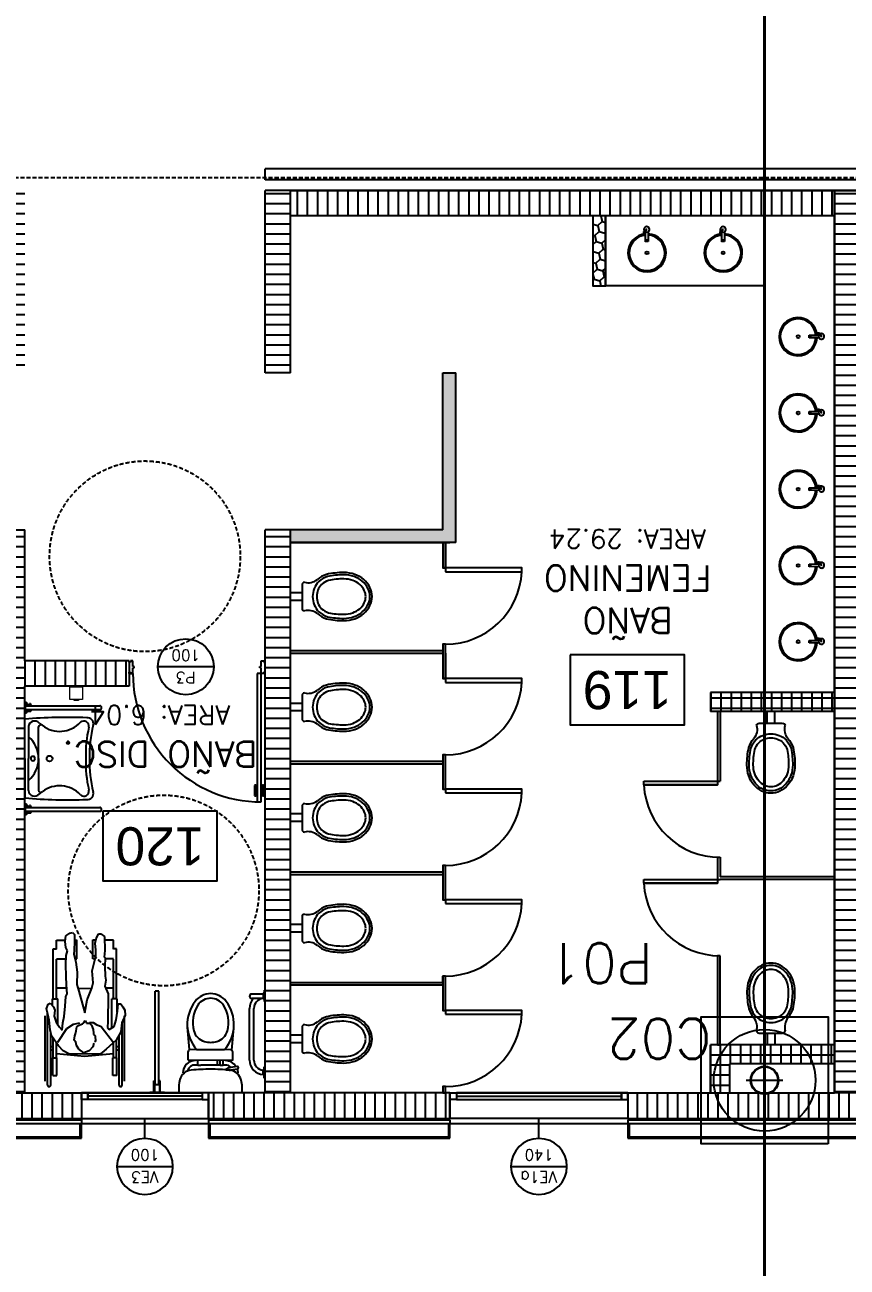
# Model space of a CAD drawing. Header units: millimetres. Extents: x 1478096 to 1808313, y 619971 to 762366.
# Drawn here: x 1551125 to 1557595, y 646098 to 655871 of the extents above; entities that cross this region are included whole.
import ezdxf
from ezdxf.enums import TextEntityAlignment as Align

# ---------------------------------------------------------------- set-up
doc = ezdxf.new("R2010")
doc.units = ezdxf.units.MM
doc.header["$LTSCALE"] = 10
for name, pattern in [('CENTERX2', [4, 2.5, -0.5, 0.5, -0.5]), ('CONTINOUS', [0]), ('HIDDEN2', [4.7625, 3.175, -1.5875])]:
    doc.linetypes.add(name, pattern=pattern)
for name, color, linetype in [('0-superficies', 7, 'Continuous'), ('0_Estructura', 251, 'Continuous'), ('A-HATCH-MAMPOSTERIA', 104, 'Continuous'), ('A_TEXTO', 7, 'Continuous'), ('AR-BAÑOS-ARTEF SANIT', 6, 'Continuous'), ('COSTAN-CAM-EJES', 251, 'CENTERX2'), ('DC-ARQ-0 HIDDEN', 7, 'HIDDEN2'), ('DC-ARQ-0 TEXTOS', 7, 'Continuous'), ('DC-ARQ-CARPINTERIAS', 7, 'Continuous'), ('DC-ARQ-CHAPA', 7, 'Continuous'), ('DC-ARQ-DEFENSA', 164, 'CONTINOUS'), ('DC-ARQ-EQUIP. SANITARIO', 40, 'Continuous'), ('DC-ARQ-MURO BLOQUE', 181, 'Continuous'), ('DC-ARQ-MURO LAD. CERÁMICO', 54, 'Continuous'), ('DC-ARQ-MURO SUPERBOARD', 2, 'Continuous'), ('DC-ARQ-PAINEL DURLOCK', 7, 'Continuous'), ('DC-ARQ-PAINEL KALIKAL', 21, 'Continuous'), ('DC-EQUIPAMIENTO', 8, 'Continuous'), ('TXT CARP VENTANAS', 6, 'Continuous'), ('TXT CARPINTERIAS', 2, 'Continuous')]:
    doc.layers.add(name, color=color, linetype=linetype)
doc.styles.add('ROMANS', font='romans')
doc.styles.add('Romans-100', font='romans')
doc.styles.get("Standard").update_dxf_attribs({"font": 'arial.ttf'})
pattern_1 = [(282.965419, (2668807.066, 1385826.64), (56.2208861, -60.36252), [47.625, -95.25]), (42.965419, (2668807.066, 1385826.64), (24.1650327, 78.8699756), [47.625, -95.25]), (342.965419, (2668807.066, 1385826.64), (80.3859188, 18.5074556), [-95.25, 47.625])]
pattern_2 = [(180, (2668807.07, 1385826.64), (-4e-14, -79.375), [])]
pattern_3 = [(270, (2668807.07, 1385826.64), (79.375, -2e-14), [])]

# ---------------------------------------------------------------- blocks, each defined once
blk = doc.blocks.new('100')
at = {"layer": 'DC-ARQ-CARPINTERIAS'}
for p, q in [((1620.3868, 729.0549), (1619.3868, 729.0549)), ((1619.3868, 729.0549), (1619.3868, 728.8549)), ((1620.3868, 728.8549), (1620.3868, 729.0549)), ((1619.4368, 728.9049), (1619.3868, 728.9049)), ((1619.3868, 728.9049), (1619.3868, 728.8549)), ((1619.4368, 728.9049), (1620.3368, 728.9049)), ((1619.4368, 728.8549), (1619.4368, 728.9049)), ((1619.4368, 728.8549), (1619.4368, 728.9049)), ((1619.4368, 728.8799), (1620.3368, 728.8799)), ((1620.3368, 728.9049), (1620.3368, 728.8549)), ((1620.3368, 728.9049), (1620.3868, 728.9049)), ((1620.3368, 728.8549), (1620.3368, 728.9049)), ((1620.3868, 728.9049), (1620.3868, 728.8549)), ((1619.3868, 728.8549), (1619.4368, 728.8549)), ((1619.3868, 728.8549), (1620.3868, 728.8549)), ((1620.3368, 728.8549), (1619.4368, 728.8549)), ((1620.3868, 728.8549), (1620.3368, 728.8549))]:
    blk.add_line(p, q, dxfattribs=at)
blk = doc.blocks.new('PUERTAS 01')
at = {"layer": 'DC-ARQ-CARPINTERIAS'}
for p, q in [((1639.6351, 694.4161), (1639.6251, 694.4161)), ((1639.6251, 694.3861), (1639.6251, 694.4061)), ((1639.6251, 694.4061), (1639.6351, 694.4061)), ((1639.6701, 694.3861), (1639.6251, 694.3861)), ((1639.6351, 694.4061), (1639.6351, 694.4161)), ((1639.6701, 694.3761), (1639.6701, 694.3861)), ((1639.7251, 694.3861), (1639.6801, 694.3861)), ((1639.6801, 694.3861), (1639.6801, 694.3761)), ((1639.7251, 694.4161), (1639.7151, 694.4161)), ((1639.7151, 694.4161), (1639.7151, 694.4061)), ((1639.7151, 694.4061), (1639.7251, 694.4061)), ((1639.7251, 694.4061), (1639.7251, 694.3861)), ((1639.7251, 694.3861), (1639.7251, 694.3542)), ((1640.7344, 694.3861), (1639.7251, 694.3861)), ((1640.6024, 694.3994), (1640.6024, 694.403)), ((1640.6059, 694.4065), (1640.6839, 694.4065)), ((1640.6839, 694.3959), (1640.6059, 694.3959)), ((1640.6625, 694.3861), (1640.6625, 694.3959)), ((1640.6766, 694.3861), (1640.6766, 694.3959)), ((1640.6874, 694.403), (1640.6874, 694.3994)), ((1640.7344, 694.3542), (1640.7344, 694.3861)), ((1639.6801, 694.3761), (1639.6701, 694.3761)), ((1639.7251, 694.3542), (1640.7344, 694.3542)), ((1640.6024, 694.3409), (1640.6024, 694.3373)), ((1640.6839, 694.3444), (1640.6059, 694.3444)), ((1640.6059, 694.3338), (1640.6839, 694.3338)), ((1640.6625, 694.3542), (1640.6625, 694.3444)), ((1640.6766, 694.3542), (1640.6766, 694.3444)), ((1640.6874, 694.3373), (1640.6874, 694.3409)), ((1639.6701, 693.3761), (1639.6251, 693.3761)), ((1639.6251, 693.3761), (1639.6251, 693.3561)), ((1639.6251, 693.3561), (1639.6351, 693.3561)), ((1639.6351, 693.3461), (1639.6251, 693.3461)), ((1639.6351, 693.3561), (1639.6351, 693.3461)), ((1639.6801, 693.3861), (1639.6701, 693.3861)), ((1639.6701, 693.3861), (1639.6701, 693.3761)), ((1639.6801, 693.3761), (1639.6801, 693.3861)), ((1639.7251, 693.3761), (1639.6801, 693.3761)), ((1639.7151, 693.3461), (1639.7151, 693.3561)), ((1639.7151, 693.3561), (1639.7251, 693.3561)), ((1639.7251, 693.3461), (1639.7151, 693.3461)), ((1639.7251, 693.3561), (1639.7251, 693.3761))]:
    blk.add_line(p, q, dxfattribs=at)
for centre, radius, start, end in [((1639.7251, 694.3861), 1.01, 270, 0), ((1640.6059, 694.403), 0.00354, 90, 180), ((1640.6059, 694.3994), 0.00354, 180, 270), ((1640.6839, 694.403), 0.00354, 0, 90), ((1640.6839, 694.3994), 0.00354, 270, 0), ((1640.6059, 694.3409), 0.00354, 90, 180), ((1640.6059, 694.3373), 0.00354, 180, 270), ((1640.6839, 694.3409), 0.00354, 0, 90), ((1640.6839, 694.3373), 0.00354, 270, 0)]:
    blk.add_arc(centre, radius, start, end, dxfattribs=at)
blk = doc.blocks.new('RE-PLANTABASE(XREF)$0$Inodoro')
for p, q in [((626.1562, 117.8884), (626.3408, 117.8884)), ((626.2185, 117.8884), (626.2185, 117.7966)), ((626.2785, 117.8884), (626.2785, 117.7966))]:
    blk.add_line(p, q)
for points in [[(626.248, 118.4207, 0.114233), (626.1853, 118.4062, 0.103679), (626.1282, 118.3618, 0.091573), (626.091, 118.2967, 0.084524), (626.0772, 118.2158, 0.050698), (626.0903, 118.0871, 0.096685), (626.1295, 118.0185, 0.193549), (626.2485, 117.971, 0.193549), (626.3676, 118.0185, 0.096685), (626.4068, 118.0871, 0.050698), (626.4198, 118.2158, 0.084524), (626.406, 118.2967, 0.091573), (626.3688, 118.3618, 0.103679), (626.3118, 118.4062, 0.114233), (626.2491, 118.4207)], [(626.248, 118.3885, 0.114233), (626.1994, 118.3772, 0.103679), (626.1528, 118.341, 0.091573), (626.1214, 118.2861, 0.084532), (626.1094, 118.2158, 0.049852), (626.1214, 118.0956, 0.091573), (626.1528, 118.0407, 0.190851), (626.2485, 118.0032, 0.190851), (626.3442, 118.0407, 0.091573), (626.3757, 118.0956, 0.049852), (626.3876, 118.2158, 0.084532), (626.3757, 118.2861, 0.091573), (626.3442, 118.341, 0.103679), (626.2976, 118.3772, 0.114233), (626.2491, 118.3885)]]:
    blk.add_lwpolyline(points, format="xyb")
for centre, radius, start, end in [((626.2856, 118.2285), 0.2241, 139.74406, 160.67263), ((626.2627, 118.2479), 0.1939, 116.06723, 139.74406), ((626.248, 118.278), 0.1605, 90, 116.06723), ((626.2491, 118.278), 0.1605, 63.93277, 90), ((626.2344, 118.2479), 0.1939, 40.25594, 63.93277), ((626.2114, 118.2285), 0.2241, 19.32737, 40.25594), ((626.3217, 118.2158), 0.2623, 160.67263, 180), ((626.1753, 118.2158), 0.2623, 0, 19.32737), ((626.6972, 118.2155), 0.6378, 179.97395, 192.35967), ((625.7998, 118.2155), 0.6378, 347.64033, 0.02605), ((626.2856, 118.1532), 0.2241, 199.32737, 220.25594), ((626.2114, 118.1532), 0.2241, 319.74406, 340.67263), ((626.0194, 117.935), 0.1202, 345.84605, 37.60105), ((626.4776, 117.935), 0.1202, 142.39895, 194.15395), ((626.1558, 117.9084), 0.02, 188.04875, 271.25464), ((626.3413, 117.9084), 0.02, 268.74536, 351.95125)]:
    blk.add_arc(centre, radius, start, end)
blk = doc.blocks.new('RE-PLANTABASE(XREF)$0$Bacha de baño 2 pl')
at = {"layer": 'DC-ARQ-EQUIP. SANITARIO'}
for p, q in [((-0.0036, -0.1597), (-0.0243, -0.1758)), ((-0.0243, -0.1883), (0.0039, -0.1612)), ((-0.0243, -0.1758), (-0.0243, -0.1883)), ((-0.0096, -0.256), (-0.0096, -0.1791)), ((0.0107, -0.1791), (0.0107, -0.256)), ((0.0107, -0.2433), (-0.0096, -0.2433)), ((0.0107, -0.256), (-0.0096, -0.256)), ((0.0107, -0.256), (-0.0096, -0.256))]:
    blk.add_line(p, q, dxfattribs=at)
at = {"layer": 'DC-ARQ-EQUIP. SANITARIO', "color": 252}
blk.add_circle((0, -0.3438), 0.0113, dxfattribs=at)
at = {"layer": 'DC-ARQ-EQUIP. SANITARIO'}
for centre, radius, start, end in [((0, -0.3438), 0.15, 93.65459, 85.91977), ((0.0006, -0.1597), 0.0219, 297.52089, 211.24322), ((0.0006, -0.1597), 0.0219, 232.78732, 242.47911), ((0.0006, -0.1597), 0.0219, 242.47911, 297.52089), ((-0.0015, -0.1689), 0.00944, 54.74702, 102.62448), ((0, -0.3438), 0.14, 93.91603, 85.62778)]:
    blk.add_arc(centre, radius, start, end, dxfattribs=at)
blk = doc.blocks.new('discap')
for p, q in [((-0.3125, -0.0938), (-0.3125, -0.6063)), ((-0.2938, -0.0625), (-0.2938, -0.5595)), ((-0.2688, -0.0625), (-0.2688, -0.4531)), ((0.2687, -0.0625), (0.2687, -0.4747)), ((0.2937, -0.0625), (0.2937, -0.6375)), ((0.3125, -0.0938), (0.3125, -0.6063)), ((-0.2522, -0.1387), (-0.2522, -0.2755)), ((-0.2522, -0.1387), (-0.2209, -0.1387)), ((-0.2209, -0.1387), (-0.2209, -0.2755)), ((0.2522, -0.1387), (0.2209, -0.1387)), ((0.2209, -0.1387), (0.2209, -0.2755)), ((0.2522, -0.1387), (0.2522, -0.2755)), ((-0.2522, -0.2755), (-0.2209, -0.2755)), ((-0.2491, -0.2755), (-0.2491, -0.4183)), ((-0.2241, -0.2755), (-0.2241, -0.3946)), ((-0.2241, -0.3082), (0.0027, -0.288)), ((0.0027, -0.288), (0.2241, -0.3082)), ((0.2522, -0.2755), (0.2209, -0.2755)), ((0.2241, -0.2755), (0.2241, -0.3963)), ((0.2491, -0.2755), (0.2491, -0.4317)), ((-0.2688, -0.3375), (-0.2491, -0.3375)), ((-0.2688, -0.3625), (-0.2491, -0.3625)), ((-0.2475, -0.4155), (-0.1686, -0.3451)), ((-0.2241, -0.3848), (-0.2119, -0.3837)), ((-0.1686, -0.3451), (-0.1517, -0.331)), ((-0.1517, -0.331), (-0.1235, -0.3084)), ((-0.1235, -0.3084), (0.1218, -0.3056)), ((-0.0699, -0.393), (-0.0615, -0.362)), ((-0.0615, -0.362), (-0.0333, -0.331)), ((-0.0333, -0.331), (0.009, -0.3169)), ((0.009, -0.3169), (0.0485, -0.3451)), ((0.0485, -0.3451), (0.0654, -0.3733)), ((0.0654, -0.3733), (0.0711, -0.3986)), ((0.1218, -0.3056), (0.1697, -0.331)), ((0.1697, -0.331), (0.2064, -0.3704)), ((0.2064, -0.3704), (0.243, -0.424)), ((0.2157, -0.3841), (0.2241, -0.3848)), ((0.2491, -0.3375), (0.2687, -0.3375)), ((0.2491, -0.3625), (0.2687, -0.3625)), ((-0.2898, -0.5509), (-0.2842, -0.4804)), ((-0.2842, -0.4804), (-0.2475, -0.4155)), ((-0.2241, -0.3946), (-0.1291, -0.5199)), ((-0.084, -0.4043), (-0.0755, -0.4014)), ((-0.0812, -0.4494), (-0.084, -0.4043)), ((-0.0671, -0.4607), (-0.0812, -0.4494)), ((-0.0671, -0.4719), (-0.0671, -0.4607)), ((-0.0643, -0.5001), (-0.0671, -0.4719)), ((0.0739, -0.4663), (0.0682, -0.4888)), ((0.0711, -0.3986), (0.0852, -0.4155)), ((0.0795, -0.4494), (0.0739, -0.4663)), ((0.0852, -0.4155), (0.0795, -0.4494)), ((0.1444, -0.5058), (0.2147, -0.3963)), ((0.243, -0.424), (0.2628, -0.4494)), ((0.2553, -0.4391), (0.2548, -0.4391)), ((0.2553, -0.4391), (0.2553, -0.4398)), ((0.2628, -0.4494), (0.2741, -0.4973)), ((-0.318, -0.6129), (-0.2898, -0.5509)), ((-0.2475, -0.5763), (-0.256, -0.6439)), ((-0.2306, -0.5227), (-0.2475, -0.5763)), ((-0.1911, -0.5001), (-0.2306, -0.5227)), ((-0.2116, -0.5118), (-0.2116, -0.74)), ((-0.177, -0.5142), (-0.1911, -0.5001)), ((-0.1799, -0.5622), (-0.177, -0.5142)), ((-0.1799, -0.6242), (-0.1799, -0.5622)), ((-0.1291, -0.5199), (-0.0981, -0.534)), ((-0.0981, -0.534), (-0.0671, -0.5509)), ((-0.0671, -0.5509), (-0.0361, -0.5509)), ((-0.053, -0.534), (-0.0643, -0.5001)), ((-0.0361, -0.5481), (-0.053, -0.534)), ((-0.0135, -0.5481), (-0.0361, -0.5481)), ((-0.0022, -0.5706), (-0.0135, -0.5481)), ((0.009, -0.5509), (-0.0022, -0.5706)), ((0.0175, -0.5452), (0.009, -0.5509)), ((0.0457, -0.534), (0.0175, -0.5452)), ((0.0429, -0.5481), (0.0908, -0.5396)), ((0.0626, -0.5199), (0.0457, -0.534)), ((0.0682, -0.4888), (0.0626, -0.5199)), ((0.0908, -0.5396), (0.1444, -0.5058)), ((0.1726, -0.5509), (0.1641, -0.6016)), ((0.1782, -0.4945), (0.1726, -0.5509)), ((0.2008, -0.517), (0.1782, -0.4945)), ((0.2261, -0.5565), (0.2008, -0.517)), ((0.2116, -0.5339), (0.2116, -0.74)), ((0.2402, -0.6044), (0.2261, -0.5565)), ((0.2741, -0.4973), (0.2797, -0.5734)), ((0.2797, -0.5734), (0.291, -0.6214)), ((-0.3152, -0.6524), (-0.318, -0.6129)), ((-0.2983, -0.6778), (-0.3152, -0.6524)), ((-0.2842, -0.7003), (-0.2983, -0.6778)), ((-0.256, -0.6439), (-0.2616, -0.7003)), ((-0.2553, -0.6385), (-0.2553, -0.74)), ((-0.1827, -0.7003), (-0.1799, -0.6242)), ((0.0006, -0.6298), (-0.0192, -0.7341)), ((0.0316, -0.7426), (0.0006, -0.6298)), ((0.1556, -0.6834), (0.15, -0.7595)), ((0.1641, -0.6016), (0.1556, -0.6834)), ((0.2374, -0.6524), (0.2402, -0.6044)), ((0.2459, -0.6778), (0.2374, -0.6524)), ((0.2741, -0.7059), (0.2459, -0.6778)), ((0.3023, -0.6608), (0.2882, -0.6975)), ((0.291, -0.6214), (0.3023, -0.6608)), ((-0.2616, -0.7003), (-0.2842, -0.7003)), ((-0.2553, -0.74), (-0.2116, -0.74)), ((-0.2491, -0.74), (-0.2491, -1.1328)), ((-0.2241, -0.74), (-0.2241, -1.0532)), ((-0.1827, -0.7792), (-0.1827, -0.7003)), ((-0.1573, -0.8413), (-0.1827, -0.7792)), ((-0.0192, -0.7341), (-0.0558, -0.8244)), ((0.0485, -0.8018), (0.0316, -0.7426)), ((0.15, -0.7595), (0.1387, -0.7792)), ((0.1387, -0.7792), (0.1444, -0.8497)), ((0.2553, -0.74), (0.2116, -0.74)), ((0.2241, -0.74), (0.2241, -1.0532)), ((0.2491, -0.74), (0.2491, -1.1328)), ((0.2553, -0.6872), (0.2553, -0.74)), ((0.2882, -0.6975), (0.2741, -0.7059)), ((-0.2241, -0.8259), (-0.1645, -0.8237)), ((-0.1658, -0.8864), (-0.1573, -0.8413)), ((-0.0558, -0.8244), (-0.0643, -0.8667)), ((-0.0643, -0.8667), (-0.0586, -0.9597)), ((-0.0539, -0.8196), (-0.0537, -0.8196)), ((-0.0537, -0.8196), (0.0541, -0.822)), ((0.0626, -0.8526), (0.0485, -0.8018)), ((0.0598, -0.9512), (0.0626, -0.8526)), ((0.1423, -0.824), (0.2241, -0.8259)), ((0.1444, -0.8497), (0.1472, -0.9174)), ((-0.1601, -0.9202), (-0.1658, -0.8864)), ((-0.1573, -0.9963), (-0.1601, -0.9202)), ((-0.0586, -0.9597), (-0.0868, -1.0753)), ((0.0711, -1.0302), (0.0598, -0.9512)), ((0.1472, -0.9174), (0.15, -1.0104)), ((-0.2241, -1.0552), (-0.1598, -1.0552)), ((-0.1601, -1.064), (-0.1573, -0.9963)), ((-0.1517, -1.0696), (-0.1601, -1.064)), ((-0.1573, -1.1204), (-0.1517, -1.0696)), ((-0.0819, -1.0552), (-0.0639, -1.0552)), ((-0.0639, -1.0552), (-0.0639, -1.2049)), ((0.0779, -1.0552), (0.0639, -1.0552)), ((0.0639, -1.0552), (0.0639, -1.2049)), ((0.088, -1.0922), (0.0711, -1.0302)), ((0.15, -1.0104), (0.1472, -1.0809)), ((0.2241, -1.0552), (0.1482, -1.0552)), ((-0.2491, -1.1328), (-0.2241, -1.1328)), ((-0.2241, -1.1309), (-0.2241, -1.2031)), ((-0.1545, -1.2304), (-0.1573, -1.1204)), ((-0.0868, -1.0753), (-0.0868, -1.1232)), ((-0.0868, -1.1232), (-0.0812, -1.1796)), ((0.0823, -1.1909), (0.0852, -1.1232)), ((0.0852, -1.1232), (0.088, -1.0922)), ((0.1472, -1.0809), (0.1359, -1.1176)), ((0.1359, -1.1176), (0.15, -1.1458)), ((0.15, -1.1458), (0.1556, -1.1909)), ((0.2241, -1.1309), (0.2241, -1.2031)), ((0.2491, -1.1328), (0.2241, -1.1328)), ((-0.2241, -1.2031), (-0.1552, -1.2031)), ((-0.1263, -1.2529), (-0.1545, -1.2304)), ((-0.1066, -1.2529), (-0.1263, -1.2529)), ((-0.0896, -1.2134), (-0.1066, -1.2529)), ((-0.0812, -1.1796), (-0.0896, -1.2134)), ((-0.0871, -1.2031), (-0.0639, -1.2031)), ((0.0823, -1.2031), (0.0639, -1.2031)), ((0.0823, -1.2473), (0.0823, -1.1909)), ((0.0964, -1.2614), (0.0823, -1.2473)), ((0.119, -1.2586), (0.0964, -1.2614)), ((0.15, -1.236), (0.119, -1.2586)), ((0.1556, -1.1909), (0.15, -1.236)), ((0.2241, -1.2031), (0.1541, -1.2031))]:
    blk.add_line(p, q)
for centre in [(-0.2812, -0.0625), (0.2812, -0.0625)]:
    blk.add_arc(centre, 0.0125, 360, 180)
blk = doc.blocks.new('BB-PM01$0$Baño Jabonera')
at = {"layer": 'AR-BAÑOS-ARTEF SANIT', "lineweight": 0}
for p, q in [((-0.1092, 0.0174), (-0.1047, 0.0174)), ((-0.1092, -0.0079), (-0.1047, -0.0079))]:
    blk.add_line(p, q, dxfattribs=at)
for points in [[(-0.1092, -0.0117), (-0.1133, -0.0117), (-0.1133, 0.0229), (-0.1092, 0.0229)], [(-0.1047, 0.0556), (-0.0047, 0.0556), (-0.0047, -0.0444), (-0.1047, -0.0444)]]:
    blk.add_lwpolyline(points, close=True, dxfattribs=at)
blk = doc.blocks.new('SIMB-CAR')
blk.add_line((-0.5, 0), (0.5, 0))
blk.add_circle((0, 0), 0.5)
at = {"style": 'ROMANS'}
for tag, p in [('TIPO', (0, 0.192)), ('NUMERO', (0, -0.205))]:
    blk.add_attdef(tag, text='', height=0.2, dxfattribs=at).set_placement(p, align=Align.MIDDLE)

msp = doc.modelspace()

# ---------------------------------------------------------------- hatches: boundary and pattern name
at = {"layer": '0_Estructura'}
h = msp.add_hatch(dxfattribs=at)
h.set_pattern_fill('ANSI31', color=256, scale=2, angle=-180, style=0)
h.set_pattern_definition([(225, (3106400.1186, 1183973.862), (4.49012806, -4.49012806), [])])
h.paths.add_polyline_path([(1556835.048, 647568.168, 1), (1557055.048, 647568.168, 1)])
h.paths.add_polyline_path([(1556839.848, 647568.168, 1), (1557050.248, 647568.168, 1)], flags=16)
at = {"layer": 'A-HATCH-MAMPOSTERIA'}
h = msp.add_hatch(dxfattribs=at)
h.set_pattern_fill('ANSI31', color=256, scale=25, angle=495, style=0)
h.set_pattern_definition(pattern_2)
h.paths.add_polyline_path([(1553015.033, 651898.302), (1553215.041, 651898.302), (1553215.041, 647468.193), (1553015.033, 647468.193)])
h.paths.add_polyline_path([(1551125.043, 651898.32), (1550925.043, 651898.32), (1550925.02, 647468.179), (1551125.02, 647468.179)])
h.paths.add_polyline_path([(1553215.027, 653133.22), (1553015.031, 653133.22), (1553015.028, 654568.148), (1553215.027, 654568.148)])
h.paths.add_polyline_path([(1550925.009, 653133.22), (1551125.009, 653133.22), (1551125.006, 654568.138), (1550925.006, 654568.145)])
h = msp.add_hatch(dxfattribs=at)
h.set_pattern_fill('ANSI31', color=256, scale=25, angle=225, style=0)
h.set_pattern_definition(pattern_3)
h.paths.add_polyline_path([(1553215.063, 654568.138), (1557495.033, 654568.138), (1557495.033, 654368.138), (1553215.063, 654368.233)])
h = msp.add_hatch(dxfattribs=at)
h.set_pattern_fill('ANSI31', color=256, scale=25, angle=495, style=0)
h.set_pattern_definition(pattern_2)
h.paths.add_polyline_path([(1557695.033, 647468.138), (1557495.033, 647468.138), (1557495.033, 654568.138), (1557695.033, 654568.138)])
h = msp.add_hatch(dxfattribs=at)
h.set_pattern_fill('HONEY', color=256, scale=15, angle=282.965419, style=0)
h.set_pattern_definition(pattern_1)
h.paths.add_polyline_path([(1555694.033, 654368.138), (1555595.033, 654368.138), (1555595.033, 653818.138), (1555694.033, 653818.138)])
h = msp.add_hatch(dxfattribs=at)
h.set_pattern_fill('HONEY', color=256, scale=15, angle=282.965419, style=0)
h.set_pattern_definition(pattern_1)
h.paths.add_polyline_path([(1549625.008, 651798.32), (1550925.018, 651798.319), (1550925.018, 651898.32), (1549725.008, 651898.32), (1549725.005, 653133.22), (1549625.007, 653133.22)])
h.paths.add_polyline_path([(1553215.033, 651798.302), (1554515.035, 651798.302), (1554515.038, 653133.138), (1554415.038, 653133.138), (1554415.035, 651898.302), (1553215.05, 651898.302)])
h = msp.add_hatch(dxfattribs=at)
h.set_pattern_fill('ANSI31', color=256, scale=25, angle=225, style=0)
h.set_pattern_definition(pattern_3)
h.paths.add_polyline_path([(1551945.043, 650868.178), (1551125.013, 650868.138), (1551125.014, 650668.138), (1551945.043, 650668.175)])
h = msp.add_hatch(dxfattribs=at)
h.set_pattern_fill('ANSI37', color=256, scale=25, angle=315, style=0)
h.set_pattern_definition([(360, (2668807.07, 1385826.64), (2e-14, 79.3749994), []), (90, (2668807.07, 1385826.64), (-79.3749994, 2e-14), [])])
h.paths.add_polyline_path([(1556519.029, 650468.138), (1557495.033, 650468.138), (1557495.033, 650618.138), (1556519.029, 650618.138)])
h = msp.add_hatch(dxfattribs=at)
h.set_pattern_fill('ANSI37', color=256, scale=25, angle=315, style=0)
h.set_pattern_definition([(360, (1556519.04, 647848.17), (4e-14, 79.375), []), (90, (1556519.04, 647848.17), (-79.375, 4e-14), [])])
h.paths.add_polyline_path([(1557495.033, 647698.17), (1557495.033, 647848.17), (1556519.04, 647848.17), (1556519.04, 647468.17), (1556669.04, 647468.17), (1556669.04, 647698.17)])
h = msp.add_hatch(dxfattribs=at)
h.set_pattern_fill('ANSI31', color=256, scale=25, angle=225, style=0)
h.set_pattern_definition([(270, (3172020.15, 1376323.11), (79.375, -2e-14), [])])
h.paths.add_polyline_path([(1548270.043, 647268.172), (1548270.043, 647468.17), (1546645.031, 647468.172), (1546445.011, 647468.172), (1546445.011, 647268.172)])
h.paths.add_polyline_path([(1549670.043, 647468.17), (1549670.043, 647268.17), (1551570.043, 647268.171), (1551570.043, 647468.171)])
h.paths.add_polyline_path([(1552570.043, 647468.215), (1552570.043, 647268.171), (1554470.043, 647268.17), (1554470.043, 647468.215)])
h.paths.add_polyline_path([(1555870.043, 647468.17), (1555870.043, 647268.17), (1557695.044, 647268.17), (1557695.044, 647468.138), (1557495.033, 647468.138)])

# ---------------------------------------------------------------- linework, layer by layer
at = {"color": 6}
msp.add_line((1554435.044, 650728.293), (1554415.044, 650728.293), dxfattribs=at)
at = {"layer": '0-superficies'}
msp.add_lwpolyline([(1641041.817, 738426.962), (1522042.066, 738427.02), (1522042.063, 735317.041), (1506281.021, 735317.058), (1506244.743, 735317.055), (1506244.9, 725919.201), (1515007.624, 725919.201), (1515007.624, 729331.139), (1524854.996, 729331.139), (1524854.996, 680527.061), (1522092.045, 680527.061), (1522092.045, 678926.47), (1524855.046, 678926.47), (1524855.046, 673126.47), (1517295.034, 673126.451), (1517295.034, 669026.47), (1516295.034, 669026.451), (1516295.045, 663826.47), (1524855.031, 663826.45), (1524855.031, 647228.149), (1641041.817, 647228.17)], dxfattribs=at)
at = {"layer": '0_Estructura'}
for p, q in [((1556945.048, 647424.477), (1556945.048, 647711.859)), ((1556801.358, 647568.168), (1557088.739, 647568.168))]:
    msp.add_line(p, q, dxfattribs=at)
msp.add_lwpolyline([(1557445.048, 647068.17), (1556445.048, 647068.17), (1556445.048, 648068.17), (1557445.048, 648068.17)], close=True, dxfattribs=at)
for centre, radius in [((1556945.048, 647568.17), 400), ((1556945.048, 647568.168), 110), ((1556945.048, 647568.168), 105.2)]:
    msp.add_circle(centre, radius, dxfattribs=at)
at = {"layer": 'A-HATCH-MAMPOSTERIA'}
msp.add_line((1553215.069, 651798.17), (1553215.069, 651898.171), dxfattribs=at)
for points in [[(1553215.063, 654568.138), (1557495.033, 654568.138), (1557495.033, 654368.138), (1553215.063, 654368.233)], [(1557695.033, 647468.138), (1557495.033, 647468.138), (1557495.033, 654568.138), (1557695.033, 654568.138)], [(1555694.033, 654368.138), (1555595.033, 654368.138), (1555595.033, 653818.138), (1555694.033, 653818.138)]]:
    msp.add_lwpolyline(points, close=True, dxfattribs=at)
at = {"layer": 'A_TEXTO'}
msp.add_line((1557495.043, 648978.17), (1557495.043, 648958.17), dxfattribs=at)
at = {"layer": 'COSTAN-CAM-EJES', "const_width": 25}
msp.add_lwpolyline([(1556945.049, 619983.43), (1556945.049, 762353.176)], dxfattribs=at)
at = {"layer": 'DC-ARQ-0 HIDDEN'}
for centre in [(1552070.049, 651690.09), (1552216.765, 649061.411)]:
    msp.add_circle(centre, 750, dxfattribs=at)
at = {"layer": 'DC-ARQ-0 TEXTOS'}
for points in [[(1555415.062, 650914.942), (1555415.062, 650364.942), (1556315.062, 650364.942), (1556315.062, 650914.942)], [(1551738.499, 649686.041), (1551738.499, 649136.041), (1552638.499, 649136.041), (1552638.499, 649686.041)]]:
    msp.add_lwpolyline(points, close=True, dxfattribs=at)
at = {"layer": 'DC-ARQ-CARPINTERIAS'}
for p, q in [((1554470.043, 647418.17), (1554470.043, 647468.17)), ((1554470.043, 647468.17), (1554520.043, 647468.17)), ((1554470.043, 647468.17), (1555870.043, 647468.17)), ((1554470.043, 647268.17), (1554470.043, 647468.17)), ((1555820.043, 647468.17), (1554520.043, 647468.17)), ((1554520.043, 647468.17), (1554520.043, 647418.17)), ((1554520.043, 647468.17), (1554520.043, 647418.17)), ((1555820.043, 647418.17), (1555820.043, 647468.17)), ((1555870.043, 647468.17), (1555820.043, 647468.17)), ((1555820.043, 647468.17), (1555820.043, 647418.17)), ((1555870.043, 647418.17), (1555870.043, 647468.17)), ((1555870.043, 647468.17), (1555870.043, 647268.17)), ((1554520.043, 647418.17), (1554470.043, 647418.17)), ((1554520.043, 647443.17), (1555820.043, 647443.17)), ((1554520.043, 647418.17), (1555820.043, 647418.17)), ((1555820.043, 647418.17), (1555870.043, 647418.17)), ((1555870.043, 647268.17), (1554470.043, 647268.17))]:
    msp.add_line(p, q, dxfattribs=at)
at = {"layer": 'DC-ARQ-CHAPA'}
for p, q in [((1549670.043, 647258.149), (1551570.043, 647258.15)), ((1549670.043, 647228.149), (1551570.043, 647228.15)), ((1551570.043, 647258.151), (1551570.043, 647228.151)), ((1552570.043, 647258.15), (1554470.043, 647258.149)), ((1552570.043, 647258.15), (1552570.043, 647228.15)), ((1552570.043, 647228.15), (1554470.043, 647228.149)), ((1554470.043, 647258.15), (1554470.043, 647228.15)), ((1555870.043, 647258.149), (1559895.044, 647258.149)), ((1555870.043, 647258.149), (1555870.043, 647228.149)), ((1555870.043, 647228.149), (1559895.044, 647228.149))]:
    msp.add_line(p, q, dxfattribs=at)
at = {"layer": 'DC-ARQ-DEFENSA'}
for p, q in [((1557695.045, 654738.17), (1553015.048, 654738.181)), ((1553015.048, 654653.181), (1553015.048, 654738.181)), ((1557695.044, 654653.17), (1553015.048, 654653.181))]:
    msp.add_line(p, q, dxfattribs=at)
at = {"layer": 'DC-ARQ-EQUIP. SANITARIO'}
for p, q in [((1556945.044, 653818.17), (1555695.044, 653818.17)), ((1556945.044, 653818.17), (1556945.044, 650618.17)), ((1551125.025, 650548.079), (1551129.025, 650548.079)), ((1551125.025, 650450.079), (1551125.025, 650548.079)), ((1551129.025, 650450.079), (1551129.025, 650548.079)), ((1551129.025, 650525.274), (1551172.025, 650525.274)), ((1551129.025, 650521.274), (1551172.025, 650521.274)), ((1551129.025, 650514.048), (1551714.025, 650514.048)), ((1551130.807, 650532.865), (1551130.807, 650525.476)), ((1551142.807, 650532.865), (1551130.807, 650532.865)), ((1551142.807, 650525.476), (1551130.807, 650525.476)), ((1551139.807, 650533.853), (1551133.807, 650533.853)), ((1551136.807, 650532.865), (1551136.807, 650525.476)), ((1551142.807, 650532.865), (1551142.807, 650525.476)), ((1551161.932, 650519.004), (1551159.748, 650519.004)), ((1551165.634, 650521.066), (1551160.68, 650521.066)), ((1551165.634, 650519.219), (1551160.68, 650519.219)), ((1551169.335, 650528.911), (1551161.932, 650528.911)), ((1551161.932, 650528.911), (1551161.932, 650525.219)), ((1551161.932, 650519.219), (1551161.932, 650519.004)), ((1551165.634, 650521.066), (1551170.588, 650521.066)), ((1551165.634, 650519.219), (1551170.588, 650519.219)), ((1551169.335, 650528.911), (1551169.335, 650525.219)), ((1551169.335, 650519.219), (1551169.335, 650519.004)), ((1551169.335, 650519.004), (1551171.52, 650519.004)), ((1551125.025, 650450.079), (1551129.025, 650450.079)), ((1551125.025, 650098.861), (1551125.025, 650408.861)), ((1551129.025, 650484.048), (1551714.025, 650484.048)), ((1551129.025, 650476.883), (1551172.025, 650476.883)), ((1551129.025, 650472.883), (1551172.025, 650472.883)), ((1551130.807, 650465.293), (1551130.807, 650472.681)), ((1551142.807, 650472.681), (1551130.807, 650472.681)), ((1551142.807, 650465.293), (1551130.807, 650465.293)), ((1551139.807, 650464.304), (1551133.807, 650464.304)), ((1551136.807, 650465.293), (1551136.807, 650472.681)), ((1551142.807, 650465.293), (1551142.807, 650472.681)), ((1551161.932, 650479.154), (1551159.748, 650479.154)), ((1551165.634, 650478.938), (1551160.68, 650478.938)), ((1551165.634, 650477.091), (1551160.68, 650477.091)), ((1551161.932, 650478.938), (1551161.932, 650479.154)), ((1551161.932, 650469.246), (1551161.932, 650472.938)), ((1551169.335, 650469.246), (1551161.932, 650469.246)), ((1551165.634, 650478.938), (1551170.588, 650478.938)), ((1551165.634, 650477.091), (1551170.588, 650477.091)), ((1551169.335, 650479.154), (1551171.52, 650479.154)), ((1551169.335, 650478.938), (1551169.335, 650479.154)), ((1551169.335, 650469.246), (1551169.335, 650472.938)), ((1551154.192, 650351.01), (1551154.192, 650099.078)), ((1551233.464, 650099.078), (1551233.464, 650347.493)), ((1551238.626, 650378.52), (1551260.826, 650360.802)), ((1551125.025, 650098.861), (1551125.025, 649788.861)), ((1551154.192, 649846.711), (1551154.192, 650098.643)), ((1551233.464, 650098.643), (1551233.464, 649850.228)), ((1551238.626, 649819.202), (1551260.826, 649836.92)), ((1551125.025, 649748.079), (1551129.025, 649748.079)), ((1551125.025, 649650.079), (1551125.025, 649748.079)), ((1551129.025, 649650.079), (1551129.025, 649748.079)), ((1551129.025, 649725.274), (1551172.025, 649725.274)), ((1551129.025, 649721.274), (1551172.025, 649721.274)), ((1551130.807, 649732.865), (1551130.807, 649725.476)), ((1551142.807, 649732.865), (1551130.807, 649732.865)), ((1551142.807, 649725.476), (1551130.807, 649725.476)), ((1551139.807, 649733.853), (1551133.807, 649733.853)), ((1551136.807, 649732.865), (1551136.807, 649725.476)), ((1551142.807, 649732.865), (1551142.807, 649725.476)), ((1551161.932, 649719.004), (1551159.748, 649719.004)), ((1551165.634, 649721.066), (1551160.68, 649721.066)), ((1551165.634, 649719.219), (1551160.68, 649719.219)), ((1551169.335, 649728.911), (1551161.932, 649728.911)), ((1551161.932, 649728.911), (1551161.932, 649725.219)), ((1551161.932, 649719.219), (1551161.932, 649719.004)), ((1551165.634, 649721.066), (1551170.588, 649721.066)), ((1551165.634, 649719.219), (1551170.588, 649719.219)), ((1551169.335, 649728.911), (1551169.335, 649725.219)), ((1551169.335, 649719.219), (1551169.335, 649719.004)), ((1551169.335, 649719.004), (1551171.52, 649719.004)), ((1551125.025, 649650.079), (1551129.025, 649650.079)), ((1551129.025, 649714.048), (1551714.025, 649714.048)), ((1551129.025, 649684.048), (1551714.025, 649684.048)), ((1551129.025, 649676.883), (1551172.025, 649676.883)), ((1551129.025, 649672.883), (1551172.025, 649672.883)), ((1551130.807, 649665.293), (1551130.807, 649672.681)), ((1551142.807, 649672.681), (1551130.807, 649672.681)), ((1551142.807, 649665.293), (1551130.807, 649665.293)), ((1551139.807, 649664.304), (1551133.807, 649664.304)), ((1551136.807, 649665.293), (1551136.807, 649672.681)), ((1551142.807, 649665.293), (1551142.807, 649672.681)), ((1551161.932, 649679.154), (1551159.748, 649679.154)), ((1551165.634, 649678.938), (1551160.68, 649678.938)), ((1551165.634, 649677.091), (1551160.68, 649677.091)), ((1551161.932, 649678.938), (1551161.932, 649679.154)), ((1551161.932, 649669.246), (1551161.932, 649672.938)), ((1551169.335, 649669.246), (1551161.932, 649669.246)), ((1551165.634, 649678.938), (1551170.588, 649678.938)), ((1551165.634, 649677.091), (1551170.588, 649677.091)), ((1551169.335, 649679.154), (1551171.52, 649679.154)), ((1551169.335, 649678.938), (1551169.335, 649679.154)), ((1551169.335, 649669.246), (1551169.335, 649672.938)), ((1552149.336, 647533.17), (1552149.336, 648268.362)), ((1552179.336, 648268.362), (1552149.336, 648268.362)), ((1552179.336, 647533.17), (1552179.336, 648268.362)), ((1553007.561, 648259.613), (1553000.061, 648249.368)), ((1553000.061, 648249.368), (1553000.061, 648214.26)), ((1553015.061, 648277.113), (1553007.561, 648277.113)), ((1553007.561, 648277.113), (1553007.561, 648187.113)), ((1553000.061, 648246.825), (1552910.061, 648246.825)), ((1553000.061, 648211.825), (1552910.061, 648211.825)), ((1553007.561, 648204.613), (1553000.061, 648214.26)), ((1553015.061, 648187.113), (1553007.561, 648187.113)), ((1552892.561, 647727.177), (1552892.561, 648132.177)), ((1552927.561, 647727.177), (1552927.561, 648132.177)), ((1552419.303, 647809.189), (1552403.936, 647984.828)), ((1552754.01, 647804.109), (1552769.495, 647981.103)), ((1552410.306, 647726.895), (1552410.306, 647795.427)), ((1552745.609, 647806.702), (1552425.306, 647810.427)), ((1552476.867, 647810.222), (1552696.867, 647810.222)), ((1552760.609, 647723.17), (1552760.609, 647791.702)), ((1552760.609, 647723.17), (1552410.306, 647726.895)), ((1552485.609, 647688.17), (1552468.461, 647688.17)), ((1552485.609, 647685.17), (1552485.609, 647723.17)), ((1552510.609, 647685.17), (1552485.609, 647685.17)), ((1552660.609, 647688.17), (1552510.609, 647688.17)), ((1552641.171, 647685.17), (1552641.171, 647723.17)), ((1552660.609, 647685.17), (1552660.609, 647723.17)), ((1552685.609, 647685.17), (1552660.609, 647685.17)), ((1552685.609, 647685.17), (1552685.609, 647723.17)), ((1552702.756, 647688.17), (1552685.609, 647688.17)), ((1552795.125, 647675.844), (1552745.038, 647668.297)), ((1553007.561, 647584.677), (1553007.561, 647674.677)), ((1553015.061, 647674.677), (1553007.561, 647674.677)), ((1553015.061, 647614.842), (1553015.061, 647704.842)), ((1552707.849, 647649.765), (1552731.528, 647647.93)), ((1552731.528, 647647.93), (1552737.561, 647647.463)), ((1552798.105, 647656.068), (1552742.086, 647647.626)), ((1553007.561, 647657.177), (1553000.061, 647647.53)), ((1553000.061, 647612.422), (1553000.061, 647647.53)), ((1553007.561, 647602.177), (1553000.061, 647612.422)), ((1553015.061, 647584.677), (1553007.561, 647584.677)), ((1552223.526, 647473.17), (1552109.336, 647473.17)), ((1552109.336, 647473.17), (1552109.336, 647468.17)), ((1552109.336, 647468.17), (1552219.336, 647468.17)), ((1552133.526, 647468.17), (1552223.526, 647468.17)), ((1552139.336, 647473.17), (1552139.336, 647563.17)), ((1552139.336, 647563.17), (1552144.336, 647563.17)), ((1552144.336, 647563.17), (1552144.336, 647473.17)), ((1552144.336, 647563.17), (1552149.336, 647563.17)), ((1552184.336, 647533.17), (1552144.336, 647533.17)), ((1552184.336, 647563.17), (1552179.336, 647563.17)), ((1552189.336, 647563.17), (1552184.336, 647563.17)), ((1552184.336, 647563.17), (1552184.336, 647473.17)), ((1552189.336, 647473.17), (1552189.336, 647563.17)), ((1552223.526, 647468.17), (1552223.526, 647473.17))]:
    msp.add_line(p, q, dxfattribs=at)
msp.add_circle((1551319.47, 650099.078), 22.5, dxfattribs=at)
for centre, radius, start, end in [((1551133.807, 650528.804), 5.048, 53.5392686, 126.4607314), ((1551136.807, 650533.335), 5.149, 0, 180), ((1551139.807, 650528.804), 5.048, 53.5392686, 126.4607314), ((1551165.634, 650521.524), 6.403, 203.1797996, 336.8202004), ((1551160.68, 650520.143), 0.924, 90, 270), ((1551170.588, 650520.143), 0.924, 270, 90), ((1551172.025, 650523.274), 2, 270, 90), ((1551714.025, 650499.048), 15, 270, 90), ((1551458.064, 646592.949), 3830.417, 87.6863493, 94.9879187), ((1551133.807, 650469.353), 5.048, 233.5392686, 306.4607314), ((1551136.807, 650464.822), 5.149, 180, 0), ((1551139.807, 650469.353), 5.048, 233.5392686, 306.4607314), ((1551165.634, 650476.633), 6.403, 23.1797996, 156.8202004), ((1551160.68, 650478.015), 0.924, 90, 270), ((1551170.588, 650478.015), 0.924, 270, 90), ((1551172.025, 650474.883), 2, 270, 90), ((1551617.071, 650373.076), 47.37, 346.5062317, 95.2983141), ((1551202.569, 650345.857), 48.651, 42.1725096, 173.9198187), ((1551250.381, 650347.493), 16.918, 51.8761063, 180), ((1551399.138, 650537.047), 224.037, 231.8761063, 317.0192509), ((1551589.565, 650354.816), 39.666, 347.8888994, 131.9662922), ((1552625.538, 650123.348), 1021.852, 167.3865, 181.4098502), ((1552611.167, 650123.834), 977.498, 165.8965989, 181.457555), ((1551007.482, 650099.078), 225.982, 0, 49.5177129), ((1551188.657, 650099.078), 17.5, 0, 180), ((1551007.482, 650098.643), 225.982, 310.4822871, 0), ((1551188.657, 650099.078), 17.5, 180, 0), ((1552625.538, 650074.373), 1021.852, 178.5901498, 192.6135), ((1552706.762, 650113.106), 1102.025, 180.7349805, 180.7406406), ((1552611.167, 650073.888), 977.498, 178.542445, 194.1034011), ((1552692.862, 650112.338), 1058.961, 180.7233129, 180.7292031), ((1551202.569, 649851.864), 48.651, 186.0801813, 317.8274904), ((1551250.381, 649850.228), 16.918, 180, 308.1238937), ((1551399.138, 649660.675), 224.037, 42.9807491, 128.1238937), ((1551589.565, 649842.906), 39.666, 228.0337078, 12.1111006), ((1551617.071, 649824.645), 47.37, 264.7016859, 13.4937683), ((1551458.064, 653604.772), 3830.417, 265.0120813, 272.3136507), ((1551133.807, 649728.804), 5.048, 53.5392686, 126.4607314), ((1551136.807, 649733.335), 5.149, 0, 180), ((1551139.807, 649728.804), 5.048, 53.5392686, 126.4607314), ((1551165.634, 649721.524), 6.403, 203.1797996, 336.8202004), ((1551160.68, 649720.143), 0.924, 90, 270), ((1551170.588, 649720.143), 0.924, 270, 90), ((1551172.025, 649723.274), 2, 270, 90), ((1551133.807, 649669.353), 5.048, 233.5392686, 306.4607314), ((1551136.807, 649664.822), 5.149, 180, 0), ((1551139.807, 649669.353), 5.048, 233.5392686, 306.4607314), ((1551165.634, 649676.633), 6.403, 23.1797996, 156.8202004), ((1551160.68, 649678.015), 0.924, 90, 270), ((1551170.588, 649678.015), 0.924, 270, 90), ((1551172.025, 649674.883), 2, 270, 90), ((1551714.025, 649699.048), 15, 270, 90), ((1552586.867, 648095.604, 0), 154, 90, 142.7591742), ((1552586.867, 648095.604, 0), 154, 37.2408258, 90), ((1552703.097, 648007.25, 0), 300, 142.7591742, 221.0530799), ((1552695.867, 648022.759, 0), 250, 146.9780167, 195.0865904), ((1552586.867, 648093.604, 0), 120, 90, 146.9780167), ((1552586.867, 648093.604, 0), 120, 33.0219833, 90), ((1552477.867, 648022.759, 0), 250, 344.9134096, 33.0219833), ((1552470.636, 648007.25, 0), 300, 318.9469201, 37.2408258), ((1552910.061, 648229.325, 0), 17.5, 90, 270), ((1553007.561, 648132.177, 0), 115, 136.164649, 180), ((1553007.561, 648132.177, 0), 80, 95.379379, 180), ((1552570.347, 647988.923, 0), 120, 195.0865904, 254.0187516), ((1552603.386, 647988.923, 0), 120, 285.9812484, 344.9134096), ((1552586.867, 648046.604, 0), 180, 254.0187516, 270), ((1552586.867, 648046.604, 0), 180, 270, 285.9812484), ((1552425.306, 647795.427, 0), 15, 90, 180), ((1552745.609, 647791.702, 0), 15, 0, 90), ((1552465.186, 647626.084, 0), 97.139, 88.1314205, 179.5212584), ((1552464.969, 647626.125, 0), 62.144, 86.7785227, 163.3513805), ((1552702.756, 647623.17, 0), 65, 44.6963693, 90), ((1552702.864, 647623.17, 0), 100, 31.1128583, 90), ((1552764.408, 647539.748, 0), 130, 98.5692664, 113.0791284), ((1552796.615, 647665.956, 0), 10, 278.5692797, 98.5692674), ((1553007.561, 647727.177, 0), 115, 180, 266.2606648), ((1553007.561, 647727.177, 0), 80, 180, 264.620621), ((1552615.605, 647504.895, 0), 280, 165.8946677, 187.7999256), ((1552441.231, 647547.144, 0), 100.599, 93.703772, 165.0286785), ((1552585.907, 646155.17, 0), 1500, 90, 95.784278), ((1552585.907, 646155.17, 0), 1500, 84.215722, 90), ((1552716.976, 647651.064, 0), 9, 113.0791284, 175.5692585), ((1552726.601, 647544.063, 0), 104, 14.1053323, 84.215722), ((1552739.106, 647667.403, 0), 20, 265.5692674, 278.5692674), ((1552702.756, 647623.17, 0), 65, 14.5903414, 24.9420773), ((1552702.864, 647623.17, 0), 100, 0, 19.1363271), ((1552555.907, 647501.17, 0), 280, 352.2000744, 14.1053323)]:
    msp.add_arc(centre, radius, start, end, dxfattribs=at)
at = {"layer": 'DC-ARQ-MURO BLOQUE'}
msp.add_line((1553223.344, 651798.17), (1554469.177, 651798.17), dxfattribs=at)
at = {"layer": 'DC-ARQ-MURO LAD. CERÁMICO'}
for p, q in [((1553015.051, 653133.17), (1553015.048, 654568.181)), ((1557695.044, 654568.17), (1553015.048, 654568.181)), ((1553215.047, 653133.17), (1553215.074, 654368.17)), ((1557495.044, 654368.17), (1553215.074, 654368.17)), ((1557495.044, 654368.17), (1557495.044, 647468.17)), ((1553215.047, 653133.17), (1553015.047, 653133.17)), ((1554415.046, 651898.17), (1554415.049, 653133.17)), ((1554415.049, 653133.17), (1554515.049, 653133.17)), ((1554515.046, 651798.17), (1554515.049, 653133.17)), ((1549725.052, 651898.188), (1551125.054, 651898.188)), ((1551125.025, 650868.17), (1551125.054, 651898.188)), ((1554415.046, 651898.171), (1553015.044, 651898.171)), ((1553015.061, 647468.215), (1553015.053, 651898.171)), ((1554515.046, 651798.17), (1553215.044, 651798.17)), ((1553215.061, 647468.17), (1553215.069, 651798.17)), ((1551945.055, 650868.17), (1551125.025, 650868.17)), ((1551945.055, 650868.174), (1551945.055, 650668.17)), ((1551125.031, 647468.212), (1551125.025, 650668.17)), ((1551945.055, 650668.17), (1551125.025, 650668.17)), ((1557495.044, 650618.17), (1556519.04, 650618.17)), ((1556519.04, 650618.17), (1556519.04, 650468.17)), ((1557495.044, 650618.17), (1556519.04, 650618.17)), ((1556519.04, 650618.17), (1556519.04, 650468.17)), ((1557495.043, 650468.17), (1556519.04, 650468.17)), ((1557495.043, 650468.17), (1556519.04, 650468.17)), ((1557495.043, 647848.17), (1556519.04, 647848.17)), ((1556519.04, 647848.17), (1556519.04, 647468.17)), ((1557495.043, 647698.17), (1556669.04, 647698.17)), ((1556669.04, 647698.17), (1556669.04, 647468.17)), ((1549670.043, 647468.17), (1551570.043, 647468.171)), ((1551570.043, 647468.171), (1551570.043, 647268.172)), ((1554470.043, 647468.215), (1552570.043, 647468.215)), ((1552570.043, 647468.17), (1552570.043, 647268.171)), ((1554470.043, 647468.17), (1554470.043, 647268.171)), ((1555870.043, 647468.17), (1557495.044, 647468.17)), ((1555870.043, 647468.17), (1555870.043, 647268.171)), ((1549670.043, 647268.17), (1551570.043, 647268.171)), ((1552570.043, 647268.171), (1554470.043, 647268.17)), ((1555870.043, 647268.17), (1557695.044, 647268.17))]:
    msp.add_line(p, q, dxfattribs=at)
msp.add_lwpolyline([(1555695.044, 654368.17), (1555595.044, 654368.17), (1555595.044, 653818.17), (1555695.044, 653818.17)], close=True, dxfattribs=at)
at = {"layer": 'DC-ARQ-MURO SUPERBOARD'}
for p, q in [((1551560.043, 647123.154), (1551560.043, 647228.15)), ((1551570.043, 647113.154), (1551570.043, 647228.154)), ((1552570.043, 647228.154), (1552570.043, 647113.154)), ((1552580.043, 647228.15), (1552580.043, 647123.154)), ((1554460.043, 647123.153), (1554460.043, 647228.149)), ((1554470.043, 647113.153), (1554470.043, 647228.154)), ((1555870.043, 647228.153), (1555870.043, 647113.153)), ((1555880.043, 647228.149), (1555880.043, 647123.153)), ((1549670.043, 647113.154), (1551570.043, 647113.154)), ((1549680.043, 647123.154), (1551560.043, 647123.154)), ((1552570.043, 647113.154), (1554470.043, 647113.153)), ((1552580.043, 647123.154), (1554460.043, 647123.153)), ((1555870.043, 647113.153), (1559895.044, 647113.153)), ((1555880.043, 647123.153), (1559895.044, 647123.153))]:
    msp.add_line(p, q, dxfattribs=at)
at = {"layer": 'DC-ARQ-PAINEL DURLOCK', "linetype": 'HIDDEN2'}
msp.add_line((1564695.044, 654668.244), (1546545.021, 654668.273), dxfattribs=at)
at = {"layer": 'DC-ARQ-PAINEL KALIKAL'}
for p, q in [((1554415.044, 651798.334), (1554415.044, 651598.334)), ((1554435.044, 651798.334), (1554435.044, 651568.334)), ((1554435.044, 651598.334), (1554415.044, 651598.334)), ((1553215.069, 650948.334), (1554415.044, 650948.334)), ((1553215.069, 650928.293), (1554415.044, 650928.293)), ((1554415.044, 650928.293), (1554415.044, 650728.293)), ((1554435.044, 650928.293), (1554435.044, 650698.293)), ((1556575.043, 650468.17), (1556575.043, 649922.153)), ((1556595.043, 650468.17), (1556595.043, 649922.153)), ((1553215.069, 650078.293), (1554415.044, 650078.293)), ((1553215.069, 650058.252), (1554415.044, 650058.252)), ((1555995.526, 649922.153), (1556594.981, 649922.153)), ((1556575.043, 649922.153), (1556595.043, 649922.153)), ((1555995.526, 649892.153), (1556575.043, 649892.153)), ((1556575.043, 649322.153), (1556574.981, 649148.17)), ((1556575.043, 649322.153), (1556595.043, 649322.153)), ((1556595.043, 649322.153), (1556595.043, 649168.17)), ((1553215.069, 649208.252), (1554415.044, 649208.252)), ((1553215.069, 649188.211), (1554415.044, 649188.211)), ((1555995.526, 649148.17), (1556594.981, 649148.17)), ((1556595.043, 649148.17), (1556594.981, 649148.17)), ((1557495.043, 649168.17), (1556595.043, 649168.17)), ((1557495.043, 649148.17), (1556595.043, 649148.17)), ((1555995.526, 649118.17), (1556575.043, 649118.17)), ((1554415.044, 648338.211), (1554415.044, 648388.211)), ((1553215.069, 648338.211), (1554415.044, 648338.211)), ((1553215.069, 648318.17), (1554415.044, 648318.17))]:
    msp.add_line(p, q, dxfattribs=at)
for points in [[(1554435.044, 651798.334), (1554415.044, 651798.334), (1554415.044, 651598.334), (1554435.044, 651598.334)], [(1554435.044, 651568.334), (1555035.044, 651568.334), (1555035.044, 651598.334), (1554435.044, 651598.334)], [(1554435.044, 650998.334), (1554415.044, 650998.334), (1554415.044, 650728.293), (1554435.044, 650728.293)], [(1554435.044, 650698.293), (1555035.044, 650698.293), (1555035.044, 650728.293), (1554435.044, 650728.293)], [(1554435.044, 650128.293), (1554415.044, 650128.293), (1554415.044, 649858.252), (1554435.044, 649858.252)], [(1555995.526, 649922.153), (1556575.043, 649922.153), (1556575.043, 649892.153), (1555995.526, 649892.153)], [(1554435.044, 649828.252), (1555035.044, 649828.252), (1555035.044, 649858.252), (1554435.044, 649858.252)], [(1554435.044, 649258.252), (1554415.044, 649258.252), (1554415.044, 648988.211), (1554435.044, 648988.211)], [(1555995.526, 649148.17), (1556575.043, 649148.17), (1556575.043, 649118.17), (1555995.526, 649118.17)], [(1554435.044, 648958.211), (1555035.044, 648958.211), (1555035.044, 648988.211), (1554435.044, 648988.211)], [(1556594.857, 648548.17), (1556574.857, 648548.17), (1556574.857, 647848.17), (1556594.857, 647848.17)], [(1554435.044, 648388.211), (1554415.044, 648388.211), (1554415.044, 648118.171), (1554435.044, 648118.171)], [(1554435.044, 648088.171), (1555035.044, 648088.171), (1555035.044, 648118.171), (1554435.044, 648118.171)], [(1554435.044, 647518.17), (1554415.044, 647518.17), (1554415.044, 647468.17), (1554435.044, 647468.17)]]:
    msp.add_lwpolyline(points, close=True, dxfattribs=at)
for centre, radius, start, end in [((1554434.464, 651599.734, 0), 601.4, 270.0552399, 357.0071593), ((1554434.464, 650729.693, 0), 601.4, 270.0552399, 357.0071593), ((1554434.464, 649859.652, 0), 601.4, 270.0552399, 357.0071593), ((1556594.899, 649922.283), 600.13, 182.8777909, 269.996058), ((1556594.899, 649148.3), 600.13, 182.8777909, 269.996058), ((1554434.464, 648989.611, 0), 601.4, 270.0552399, 357.0071593), ((1554434.464, 648119.57, 0), 601.4, 270.0552399, 357.0071593)]:
    msp.add_arc(centre, radius, start, end, dxfattribs=at)
at = {"layer": 'TXT CARP VENTANAS'}
for p, q in [((1552070.043, 647110.493), (1552070.043, 647268.17)), ((1555170.043, 647110.493), (1555170.043, 647268.17))]:
    msp.add_line(p, q, dxfattribs=at)

# ---------------------------------------------------------------- block references
at = {"layer": 'AR-BAÑOS-ARTEF SANIT', "ltscale": 200, "xscale": 1000, "yscale": 1000, "zscale": 1000, "rotation": 89.99999103545822}
msp.add_blockref('BB-PM01$0$Baño Jabonera', (1551535.04, 650668.17), dxfattribs=at)
at = {"layer": 'DC-ARQ-CARPINTERIAS', "xscale": 1000, "yscale": 1000, "zscale": 1000, "rotation": 270}
msp.add_blockref('PUERTAS 01', (858598.978, 2290493.326), dxfattribs=at)
at = {"layer": 'DC-ARQ-EQUIP. SANITARIO'}
for name, p, xscale, yscale, zscale, rotation in [('RE-PLANTABASE(XREF)$0$Bacha de baño 2 pl', (1556015.662, 654421.418, 0), 999.9999999999999, 999.9999999999999, 999.9999999999999, 0.7303584834312152), ('RE-PLANTABASE(XREF)$0$Bacha de baño 2 pl', (1556015.662, 654421.418, 0), 999.9999999999999, 999.9999999999999, 999.9999999999999, 0.7303584834312152), ('RE-PLANTABASE(XREF)$0$Bacha de baño 2 pl', (1556615.662, 654421.416, 0), 999.9999999999999, 999.9999999999999, 999.9999999999999, 0.7303584834312152), ('RE-PLANTABASE(XREF)$0$Bacha de baño 2 pl', (1556615.662, 654421.416, 0), 999.9999999999999, 999.9999999999999, 999.9999999999999, 0.7303584834312152), ('RE-PLANTABASE(XREF)$0$Bacha de baño 2 pl', (1557552.927, 653422.553, 0), 1000, 1000, 1000, 270.7303584834314), ('RE-PLANTABASE(XREF)$0$Bacha de baño 2 pl', (1557552.925, 652822.553, 0), 1000, 1000, 1000, 270.7303584834314), ('RE-PLANTABASE(XREF)$0$Bacha de baño 2 pl', (1557552.924, 652222.553, 0), 1000, 1000, 1000, 270.7303584834314), ('RE-PLANTABASE(XREF)$0$Bacha de baño 2 pl', (1557552.923, 651622.553, 0), 1000, 1000, 1000, 270.7303584834314), ('RE-PLANTABASE(XREF)$0$Inodoro', (1435418.499, 1277621.859), 1000, 1000, 1000, 270), ('RE-PLANTABASE(XREF)$0$Bacha de baño 2 pl', (1557552.921, 651022.553, 0), 1000, 1000, 1000, 270.7303584834314), ('RE-PLANTABASE(XREF)$0$Inodoro', (1435418.499, 1276751.819), 1000, 1000, 1000, 270), ('RE-PLANTABASE(XREF)$0$Inodoro', (930746.704, 768264.741), -1000, 1000, 1000, 180), ('RE-PLANTABASE(XREF)$0$Inodoro', (1435418.499, 1275881.778), 1000, 1000, 1000, 270), ('RE-PLANTABASE(XREF)$0$Inodoro', (1435418.499, 1275011.737), 1000, 1000, 1000, 270), ('RE-PLANTABASE(XREF)$0$Inodoro', (1435418.499, 1274141.696), 1000, 1000, 1000, 270)]:
    msp.add_blockref(name, p, dxfattribs=dict(at, xscale=xscale, yscale=yscale, zscale=zscale, rotation=rotation))
at = {"layer": 'DC-ARQ-EQUIP. SANITARIO', "xscale": 1000, "yscale": 1000, "zscale": 1000}
msp.add_blockref('RE-PLANTABASE(XREF)$0$Inodoro', (930746.704, 530051.6, 0), dxfattribs=at)
at = {"layer": 'DC-ARQ-MURO SUPERBOARD', "xscale": 1000, "yscale": 1000, "zscale": 1000, "rotation": 180}
msp.add_blockref('100', (3171956.819, 1376323.113, 0), dxfattribs=at)
at = {"layer": 'DC-EQUIPAMIENTO', "xscale": 1000, "yscale": 1000, "zscale": 1000, "rotation": 180}
msp.add_blockref('discap', (1551597.244, 647468.191, 0), dxfattribs=at)
at = {"layer": 'TXT CARP VENTANAS'}
ref = msp.add_blockref('SIMB-CAR', (1552070.043, 646890.493, 0), dxfattribs=dict(at, xscale=-440.0000000000546, yscale=440.0000000000546, zscale=440.0000000000546, rotation=180))
ref.add_attrib('NUMERO', '100', dxfattribs={"layer": '0', "height": 88, "rotation": 180, "style": 'ROMANS'}).set_placement((1552070.043, 646980.899, 0), align=Align.MIDDLE)
ref.add_attrib('TIPO', 'VE3', dxfattribs={"layer": '0', "height": 88, "rotation": 180, "style": 'ROMANS'}).set_placement((1552070.043, 646806.115, 0), align=Align.MIDDLE)
ref = msp.add_blockref('SIMB-CAR', (1555170.043, 646890.493, 0), dxfattribs=dict(at, xscale=-440.0000000000546, yscale=440.0000000000546, zscale=440.0000000000546, rotation=180))
ref.add_attrib('NUMERO', '140', dxfattribs={"layer": '0', "height": 88, "rotation": 180, "style": 'ROMANS'}).set_placement((1555170.043, 646980.898, 0), align=Align.MIDDLE)
ref.add_attrib('TIPO', 'VE1a', dxfattribs={"layer": '0', "height": 88, "rotation": 180, "style": 'ROMANS'}).set_placement((1555170.043, 646806.115, 0), align=Align.MIDDLE)
at = {"layer": 'TXT CARPINTERIAS', "xscale": 440.0000000000546, "yscale": 440.0000000000546, "zscale": 440.0000000000546, "rotation": 180}
msp.add_blockref('SIMB-CAR', (1552391.18, 650821.509), dxfattribs=at).add_auto_attribs({'NUMERO': '100', 'TIPO': 'P3'})

# ---------------------------------------------------------------- texts
at = {"layer": '0_Estructura', "char_height": 350, "attachment_point": 1, "rotation": 180.0000013, "style": 'Romans-100'}
for s, insert in [('{\\H0.9x;P01}', (1556064.008, 648331.431, 0.036)), ('{\\H0.9x;C02}', (1556525.24, 647737.624, -0.001))]:
    msp.add_mtext(s, dxfattribs=dict(at, insert=insert))
at = {"layer": 'DC-ARQ-0 TEXTOS', "attachment_point": 5, "rotation": 180}
for s, insert, char_height, width in [('{\\Fromans|c0;BAÑO FEMENINO\\P\\H0.75x;AREA: 29.24}', (1555867.645, 651493.557, 0), 200, 1982.22365), ('119', (1555865.062, 650639.942, 0), 300, 801.45132), ('{\\Fromans|c0;BAÑO DISC.\\P\\H0.75x;AREA: 6.04}', (1552188.499, 650274.657), 200, 3964.44731), ('120', (1552188.499, 649411.041), 300, 801.45132)]:
    msp.add_mtext(s, dxfattribs=dict(at, insert=insert, char_height=char_height, width=width))

doc.saveas('drawing.dxf')
